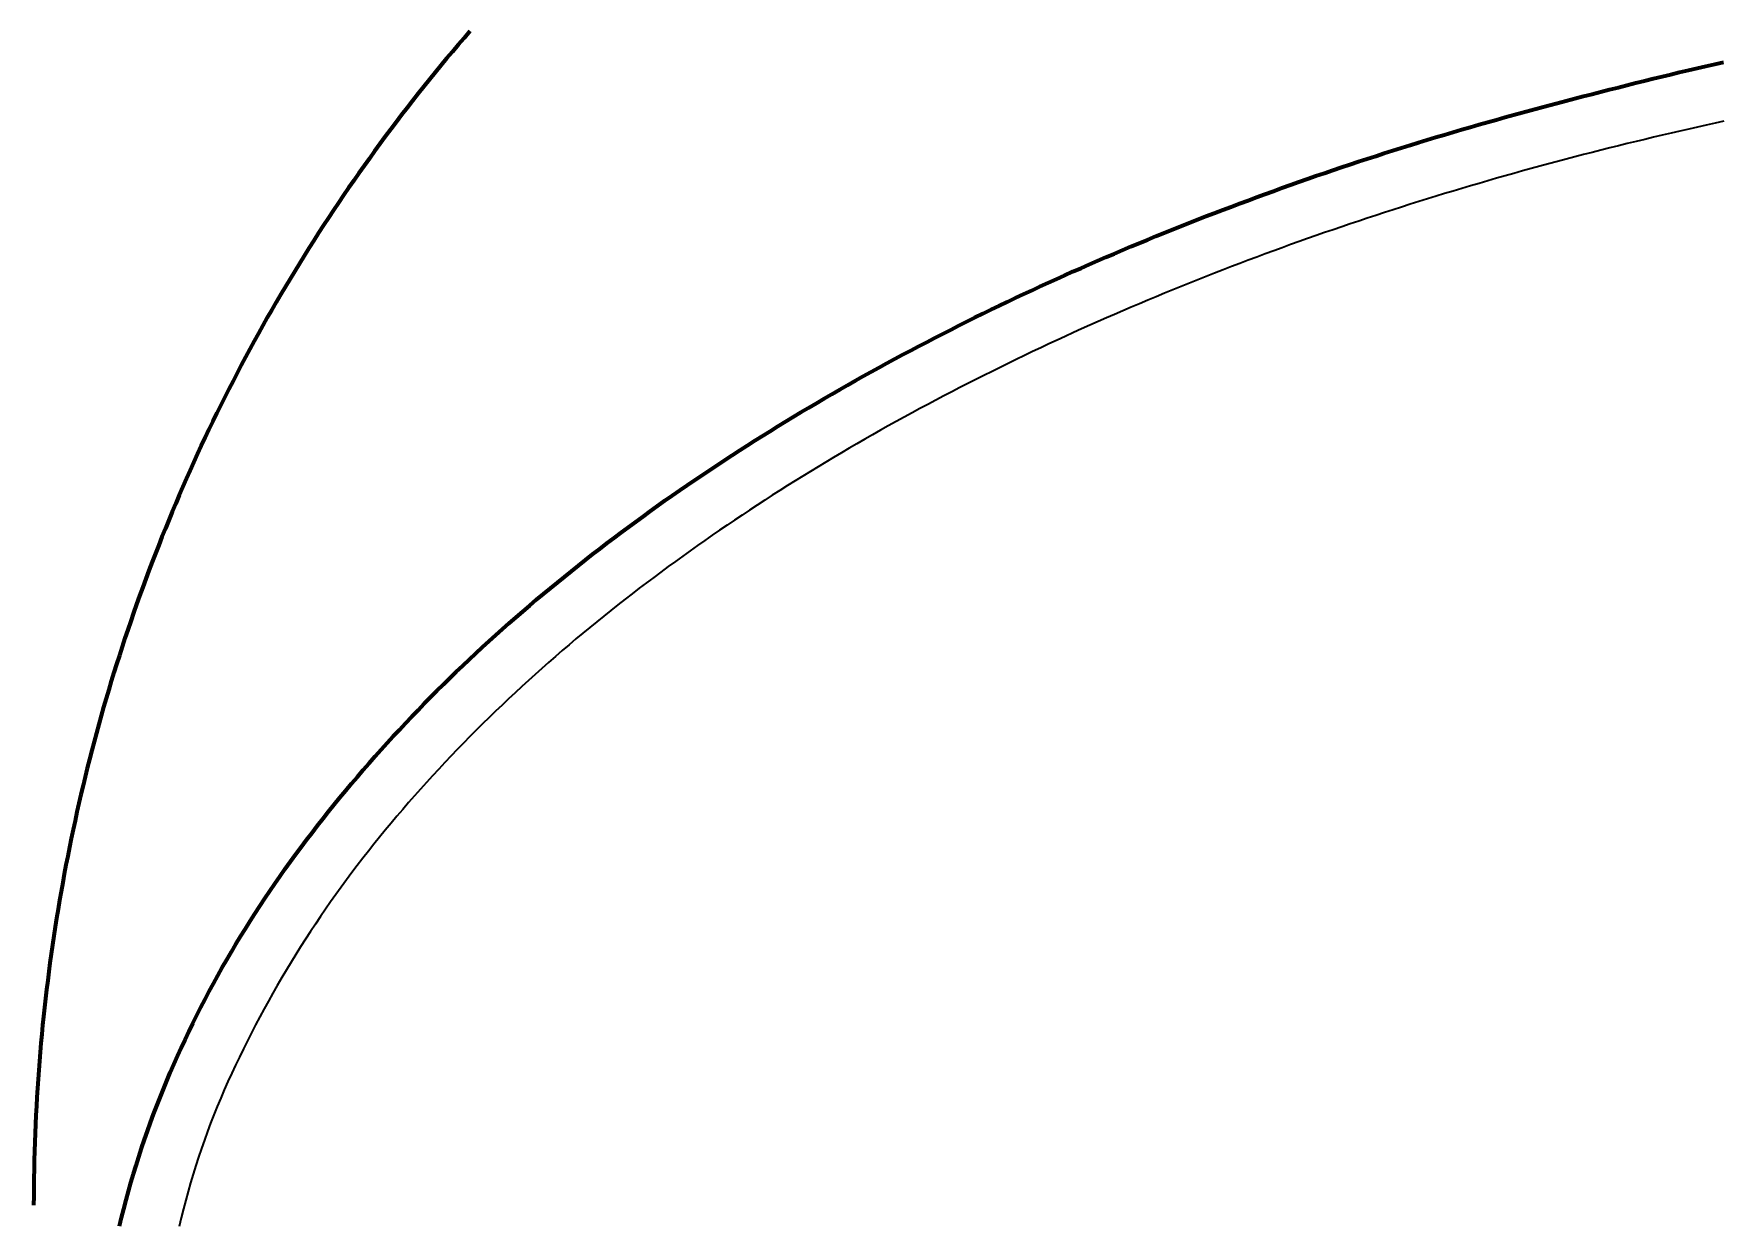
# Model space of a CAD drawing. Header units: millimetres. Extents: x 0 to 2208, y 0 to 420.
# Drawn here: x 175.25 to 184.6, y 206.06 to 212.68 of the extents above; entities that cross this region are included whole.
import ezdxf

# ---------------------------------------------------------------- set-up
doc = ezdxf.new("R2010")
doc.units = ezdxf.units.MM
doc.linetypes.add('IRAM-E-TRAZOS', pattern=[5, 4, -1])
doc.layers.add('01-VISIBLE', color=7, linetype='CONTINUOUS', lineweight=70)
doc.layers.add('02-OCULTA', color=4, linetype='IRAM-E-TRAZOS', lineweight=35)

msp = doc.modelspace()

# ---------------------------------------------------------------- linework, layer by layer
at = {"layer": '01-VISIBLE'}
for points in [[(177.6724, 212.6974), (177.6396, 212.6595), (177.607, 212.6214), (177.5746, 212.5831), (177.5424, 212.5447), (177.5104, 212.5061), (177.4787, 212.4673), (177.4471, 212.4284), (177.4157, 212.3893), (177.3845, 212.3501), (177.3535, 212.3107), (177.3227, 212.2711), (177.2921, 212.2314), (177.2617, 212.1915), (177.2315, 212.1515), (177.2015, 212.1113), (177.1718, 212.0709), (177.1422, 212.0305), (177.1128, 211.9898), (177.0837, 211.949), (177.0548, 211.9081), (177.026, 211.867), (176.9975, 211.8258), (176.9692, 211.7844), (176.9411, 211.7429), (176.9132, 211.7012), (176.8855, 211.6594), (176.8581, 211.6175), (176.8308, 211.5754), (176.8038, 211.5332), (176.777, 211.4908), (176.7504, 211.4483), (176.724, 211.4057), (176.6978, 211.3629), (176.6719, 211.32), (176.6461, 211.277), (176.6206, 211.2338), (176.5953, 211.1906), (176.5702, 211.1471), (176.5454, 211.1036), (176.5208, 211.0599), (176.4964, 211.0162), (176.4722, 210.9722), (176.4482, 210.9282), (176.4245, 210.8841), (176.4009, 210.8398), (176.3776, 210.7954), (176.3546, 210.7509), (176.3317, 210.7062), (176.3091, 210.6615), (176.2867, 210.6167), (176.2646, 210.5717), (176.2426, 210.5266), (176.2209, 210.4814), (176.1994, 210.4361), (176.1782, 210.3907), (176.1571, 210.3452), (176.1364, 210.2996), (176.1158, 210.2539), (176.0955, 210.208), (176.0754, 210.1621), (176.0555, 210.1161), (176.0359, 210.0699), (176.0165, 210.0237), (175.9973, 209.9774), (175.9783, 209.931), (175.9596, 209.8845), (175.9412, 209.8379), (175.9229, 209.7912), (175.9049, 209.7444), (175.8872, 209.6975), (175.8696, 209.6505), (175.8523, 209.6035), (175.8353, 209.5563), (175.8185, 209.5091), (175.8019, 209.4618), (175.7855, 209.4144), (175.7694, 209.3669), (175.7536, 209.3193), (175.7379, 209.2717), (175.7226, 209.224), (175.7074, 209.1762), (175.6925, 209.1283), (175.6778, 209.0804), (175.6634, 209.0324), (175.6492, 208.9843), (175.6353, 208.9361), (175.6216, 208.8879), (175.6081, 208.8396), (175.5949, 208.7913), (175.5819, 208.7428), (175.5692, 208.6944), (175.5567, 208.6458), (175.5444, 208.5972), (175.5324, 208.5485), (175.5206, 208.4998), (175.5091, 208.451), (175.4978, 208.4021), (175.4868, 208.3532), (175.476, 208.3043), (175.4655, 208.2553), (175.4552, 208.2062), (175.4451, 208.1571), (175.4353, 208.1079), (175.4257, 208.0587), (175.4164, 208.0094), (175.4074, 207.9601), (175.3985, 207.9108), (175.39, 207.8614), (175.3816, 207.812), (175.3735, 207.7625), (175.3657, 207.713), (175.3581, 207.6634), (175.3508, 207.6138), (175.3437, 207.5642), (175.3368, 207.5145), (175.3302, 207.4648), (175.3239, 207.4151), (175.3178, 207.3653), (175.3119, 207.3155), (175.3063, 207.2657), (175.3009, 207.2159), (175.2958, 207.166), (175.291, 207.1161), (175.2864, 207.0662), (175.282, 207.0162), (175.2779, 206.9663), (175.274, 206.9163), (175.2704, 206.8663), (175.267, 206.8163), (175.2639, 206.7662), (175.261, 206.7162), (175.2584, 206.6661), (175.256, 206.616), (175.2539, 206.566), (175.2521, 206.5159), (175.2504, 206.4657), (175.2491, 206.4156), (175.2479, 206.3655), (175.2471, 206.3154), (175.2464, 206.2653), (175.2461, 206.2151), (175.2459, 206.165)], [(175.7237, 206.0484), (175.7354, 206.0971), (175.7476, 206.1457), (175.7602, 206.1942), (175.7734, 206.2426), (175.787, 206.2908), (175.8011, 206.3389), (175.8157, 206.3868), (175.8307, 206.4346), (175.8462, 206.4823), (175.8622, 206.5298), (175.8786, 206.5771), (175.8954, 206.6243), (175.9127, 206.6713), (175.9305, 206.7182), (175.9487, 206.7649), (175.9673, 206.8114), (175.9863, 206.8578), (176.0058, 206.9039), (176.0256, 206.9499), (176.0459, 206.9957), (176.0666, 207.0414), (176.0877, 207.0868), (176.1093, 207.1321), (176.1312, 207.1771), (176.1535, 207.222), (176.1761, 207.2667), (176.1992, 207.3112), (176.2227, 207.3555), (176.2465, 207.3995), (176.2707, 207.4434), (176.2952, 207.4871), (176.3201, 207.5306), (176.3454, 207.5739), (176.371, 207.6169), (176.397, 207.6598), (176.4233, 207.7024), (176.4499, 207.7449), (176.4769, 207.7871), (176.5042, 207.8291), (176.5318, 207.8709), (176.5598, 207.9125), (176.588, 207.9539), (176.6166, 207.9951), (176.6454, 208.0361), (176.6746, 208.0768), (176.704, 208.1174), (176.7337, 208.1577), (176.7637, 208.1978), (176.794, 208.2378), (176.8246, 208.2775), (176.8554, 208.317), (176.8865, 208.3563), (176.9179, 208.3953), (176.9496, 208.4342), (176.9815, 208.4728), (177.0137, 208.5112), (177.0461, 208.5494), (177.0788, 208.5874), (177.1117, 208.6252), (177.1449, 208.6627), (177.1783, 208.7001), (177.2119, 208.7372), (177.2458, 208.7742), (177.2799, 208.8109), (177.3142, 208.8474), (177.3487, 208.8837), (177.3835, 208.9198), (177.4184, 208.9557), (177.4536, 208.9914), (177.489, 209.0268), (177.5246, 209.0621), (177.5604, 209.0972), (177.5964, 209.132), (177.6326, 209.1667), (177.669, 209.2011), (177.7056, 209.2354), (177.7423, 209.2694), (177.7793, 209.3032), (177.8165, 209.3369), (177.8538, 209.3703), (177.8913, 209.4035), (177.929, 209.4366), (177.9668, 209.4694), (178.0048, 209.502), (178.043, 209.5345), (178.0814, 209.5667), (178.1199, 209.5987), (178.1586, 209.6306), (178.1975, 209.6622), (178.2365, 209.6937), (178.2756, 209.725), (178.3149, 209.756), (178.3544, 209.7869), (178.394, 209.8176), (178.4338, 209.8481), (178.4737, 209.8784), (178.5137, 209.9085), (178.5539, 209.9385), (178.5942, 209.9682), (178.6347, 209.9978), (178.6753, 210.0272), (178.716, 210.0563), (178.7569, 210.0854), (178.7978, 210.1142), (178.839, 210.1428), (178.8802, 210.1713), (178.9216, 210.1996), (178.963, 210.2277), (179.0047, 210.2556), (179.0464, 210.2833), (179.0882, 210.3109), (179.1302, 210.3383), (179.1723, 210.3655), (179.2145, 210.3925), (179.2567, 210.4194), (179.2992, 210.4461), (179.3417, 210.4726), (179.3843, 210.499), (179.427, 210.5251), (179.4699, 210.5511), (179.5128, 210.577), (179.5558, 210.6026), (179.599, 210.6281), (179.6422, 210.6535), (179.6855, 210.6786), (179.729, 210.7036), (179.7725, 210.7285), (179.8161, 210.7531), (179.8598, 210.7776), (179.9036, 210.802), (179.9475, 210.8262), (179.9915, 210.8502), (180.0355, 210.874), (180.0797, 210.8977), (180.1239, 210.9213), (180.1683, 210.9446), (180.2127, 210.9678), (180.2572, 210.9909), (180.3017, 211.0138), (180.3464, 211.0366), (180.3911, 211.0591), (180.4359, 211.0816), (180.4808, 211.1039), (180.5257, 211.126), (180.5708, 211.148), (180.6159, 211.1698), (180.6611, 211.1914), (180.7063, 211.213), (180.7517, 211.2343), (180.797, 211.2555), (180.8425, 211.2766), (180.8881, 211.2975), (180.9337, 211.3183), (180.9793, 211.3389), (181.0251, 211.3594), (181.0709, 211.3797), (181.1167, 211.3999), (181.1627, 211.4199), (181.2087, 211.4398), (181.2547, 211.4595), (181.3008, 211.4791), (181.347, 211.4986), (181.3932, 211.5179), (181.4395, 211.5371), (181.4859, 211.5561), (181.5323, 211.575), (181.5788, 211.5937), (181.6253, 211.6123), (181.6719, 211.6308), (181.7185, 211.6491), (181.7652, 211.6673), (181.812, 211.6853), (181.8588, 211.7032), (181.9056, 211.721), (181.9525, 211.7387), (181.9994, 211.7563), (182.0464, 211.7737), (182.0934, 211.791), (182.1405, 211.8081), (182.1877, 211.8251), (182.2348, 211.842), (182.2821, 211.8588), (182.3294, 211.8754), (182.3767, 211.8918), (182.4241, 211.9081), (182.4715, 211.9243), (182.519, 211.9403), (182.5665, 211.9562), (182.6141, 211.9719), (182.6617, 211.9875), (182.7094, 212.0029), (182.7571, 212.0182), (182.8049, 212.0334), (182.8527, 212.0484), (182.9005, 212.0632), (182.9484, 212.078), (182.9963, 212.0926), (183.0443, 212.107), (183.0923, 212.1213), (183.1404, 212.1355), (183.1885, 212.1496), (183.2366, 212.1636), (183.2848, 212.1774), (183.333, 212.1911), (183.3812, 212.2047), (183.4295, 212.2182), (183.4778, 212.2315), (183.5261, 212.2448), (183.5744, 212.258), (183.6228, 212.2711), (183.6712, 212.284), (183.7196, 212.2969), (183.7681, 212.3097), (183.8165, 212.3224), (183.865, 212.3351), (183.9135, 212.3477), (183.962, 212.3602), (184.0106, 212.3726), (184.0592, 212.3849), (184.1077, 212.3972), (184.1564, 212.4094), (184.205, 212.4215), (184.2536, 212.4335), (184.3023, 212.4454), (184.351, 212.4572), (184.3997, 212.4689), (184.4485, 212.4803), (184.4973, 212.4916), (184.5462, 212.5027), (184.5951, 212.5136), (184.644, 212.5244)]]:
    msp.add_lwpolyline(points, dxfattribs=at)
at = {"layer": '02-OCULTA'}
msp.add_lwpolyline([(184.6458, 212.196), (184.5968, 212.1853), (184.5478, 212.1745), (184.4989, 212.1636), (184.45, 212.1526), (184.4011, 212.1414), (184.3522, 212.1301), (184.3034, 212.1187), (184.2546, 212.1072), (184.2058, 212.0956), (184.1571, 212.0838), (184.1084, 212.0719), (184.0597, 212.0599), (184.011, 212.0478), (183.9624, 212.0355), (183.9138, 212.0232), (183.8652, 212.0107), (183.8167, 211.998), (183.7682, 211.9853), (183.7198, 211.9724), (183.6713, 211.9594), (183.6229, 211.9463), (183.5746, 211.9331), (183.5263, 211.9197), (183.478, 211.9062), (183.4297, 211.8926), (183.3815, 211.8788), (183.3333, 211.8649), (183.2852, 211.8509), (183.237, 211.8368), (183.189, 211.8225), (183.1409, 211.8081), (183.093, 211.7936), (183.045, 211.779), (182.9971, 211.7642), (182.9492, 211.7493), (182.9014, 211.7342), (182.8536, 211.7191), (182.8058, 211.7038), (182.7581, 211.6883), (182.7105, 211.6727), (182.6628, 211.657), (182.6153, 211.6412), (182.5677, 211.6252), (182.5202, 211.6091), (182.4728, 211.5929), (182.4254, 211.5765), (182.3781, 211.56), (182.3308, 211.5434), (182.2835, 211.5266), (182.2363, 211.5097), (182.1892, 211.4926), (182.1421, 211.4754), (182.095, 211.4581), (182.048, 211.4406), (182.0011, 211.423), (181.9542, 211.4053), (181.9073, 211.3874), (181.8605, 211.3694), (181.8138, 211.3512), (181.7671, 211.3329), (181.7205, 211.3144), (181.6739, 211.2958), (181.6274, 211.2771), (181.581, 211.2582), (181.5346, 211.2391), (181.4883, 211.22), (181.442, 211.2006), (181.3958, 211.1812), (181.3496, 211.1615), (181.3036, 211.1418), (181.2575, 211.1219), (181.2116, 211.1018), (181.1657, 211.0816), (181.1199, 211.0612), (181.0741, 211.0407), (181.0285, 211.02), (180.9828, 210.9992), (180.9373, 210.9782), (180.8918, 210.9571), (180.8464, 210.9358), (180.8011, 210.9144), (180.7558, 210.8928), (180.7107, 210.871), (180.6656, 210.8491), (180.6205, 210.827), (180.5756, 210.8048), (180.5307, 210.7824), (180.4859, 210.7599), (180.4412, 210.7372), (180.3966, 210.7143), (180.3521, 210.6913), (180.3076, 210.6681), (180.2632, 210.6447), (180.219, 210.6212), (180.1748, 210.5975), (180.1307, 210.5737), (180.0866, 210.5497), (180.0427, 210.5255), (179.9989, 210.5011), (179.9552, 210.4766), (179.9115, 210.4519), (179.868, 210.427), (179.8245, 210.402), (179.7812, 210.3768), (179.7379, 210.3514), (179.6948, 210.3258), (179.6518, 210.3001), (179.6088, 210.2742), (179.566, 210.2481), (179.5233, 210.2218), (179.4807, 210.1954), (179.4382, 210.1688), (179.3958, 210.142), (179.3535, 210.115), (179.3114, 210.0879), (179.2694, 210.0605), (179.2274, 210.033), (179.1857, 210.0053), (179.144, 209.9774), (179.1024, 209.9493), (179.061, 209.9211), (179.0197, 209.8926), (178.9786, 209.864), (178.9375, 209.8352), (178.8966, 209.8062), (178.8559, 209.777), (178.8153, 209.7476), (178.7748, 209.718), (178.7344, 209.6882), (178.6942, 209.6582), (178.6542, 209.6281), (178.6143, 209.5977), (178.5745, 209.5672), (178.5349, 209.5364), (178.4954, 209.5055), (178.4561, 209.4743), (178.417, 209.443), (178.378, 209.4115), (178.3392, 209.3797), (178.3005, 209.3478), (178.262, 209.3157), (178.2237, 209.2833), (178.1856, 209.2507), (178.1477, 209.218), (178.1099, 209.185), (178.0723, 209.1518), (178.0349, 209.1183), (177.9978, 209.0847), (177.9608, 209.0509), (177.924, 209.0168), (177.8873, 208.9825), (177.8509, 208.9481), (177.8147, 208.9134), (177.7787, 208.8785), (177.743, 208.8433), (177.7074, 208.808), (177.672, 208.7724), (177.6369, 208.7367), (177.602, 208.7007), (177.5673, 208.6645), (177.5328, 208.6281), (177.4985, 208.5915), (177.4645, 208.5546), (177.4308, 208.5175), (177.3973, 208.4803), (177.364, 208.4427), (177.3309, 208.405), (177.2982, 208.3671), (177.2657, 208.3289), (177.2334, 208.2905), (177.2014, 208.2519), (177.1697, 208.213), (177.1383, 208.174), (177.1072, 208.1347), (177.0763, 208.0951), (177.0457, 208.0554), (177.0155, 208.0154), (176.9855, 207.9752), (176.9559, 207.9348), (176.9265, 207.8941), (176.8975, 207.8532), (176.8688, 207.8121), (176.8405, 207.7707), (176.8125, 207.7291), (176.7848, 207.6873), (176.7574, 207.6453), (176.7305, 207.603), (176.7039, 207.5605), (176.6777, 207.5178), (176.6518, 207.4748), (176.6263, 207.4317), (176.6011, 207.3883), (176.5762, 207.3448), (176.5517, 207.301), (176.5276, 207.2571), (176.5037, 207.2129), (176.4803, 207.1686), (176.4572, 207.1241), (176.4344, 207.0794), (176.4121, 207.0346), (176.3901, 206.9895), (176.3685, 206.9442), (176.3473, 206.8988), (176.3266, 206.8531), (176.3063, 206.8073), (176.2865, 206.7612), (176.2672, 206.7149), (176.2484, 206.6685), (176.2301, 206.6218), (176.2124, 206.5749), (176.1953, 206.5277), (176.1787, 206.4804), (176.1628, 206.4328), (176.1475, 206.3851), (176.1326, 206.3372), (176.1186, 206.2891), (176.1051, 206.2408), (176.092, 206.1924), (176.0792, 206.1439), (176.0669, 206.0953), (176.055, 206.0466)], dxfattribs=at)

doc.saveas('drawing.dxf')
